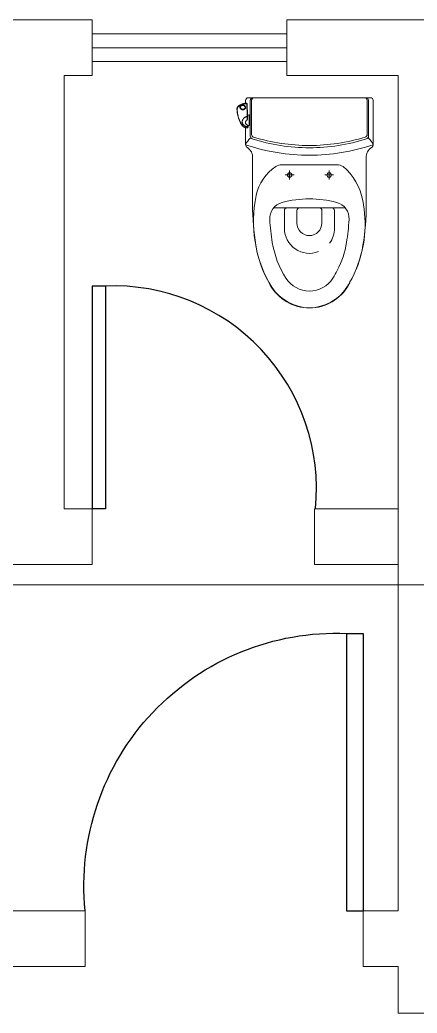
# Model space of a CAD drawing. Header units: inches. Extents: x 4 to 844, y 19 to 530.
# Drawn here: x 480.71 to 485.24, y 105.73 to 117.07 of the extents above; entities that cross this region are included whole.
import ezdxf

# ---------------------------------------------------------------- set-up
doc = ezdxf.new("R2010")
doc.units = ezdxf.units.IN
doc.header["$MEASUREMENT"] = 0
doc.linetypes.add('HIDDEN', pattern=[0.375, 0.25, -0.125])
for name, color, linetype in [('1', 1, 'Continuous'), ('BODY', 7, 'Continuous'), ('COVER', 7, 'Continuous'), ('DIM', 7, 'Continuous'), ('FUR', 6, 'Continuous'), ('HIDDEN', 8, 'HIDDEN')]:
    doc.layers.add(name, color=color, linetype=linetype)
doc.layers.add('EJES', color=2, linetype='Continuous', lineweight=100)

# ---------------------------------------------------------------- blocks, each defined once
blk = doc.blocks.new('DESK4')
at = {"color": 0}
for p, q in [((0, 1), (-0.06, 1)), ((0, 0), (-0.06, 0))]:
    blk.add_line(p, q, dxfattribs=at)
blk.add_lwpolyline([(-0.06, 1), (-0.06, 0)], dxfattribs=at)
blk.add_lwpolyline([(0.944, 0, 0.455404), (0, 1), (0, 0)], format="xyb", dxfattribs=at)

msp = doc.modelspace()

# ---------------------------------------------------------------- linework, layer by layer
at = {"color": 18, "lineweight": 0, "true_color": 0x000000}
for p, q in [((479.3078, 117.06507), (481.53104, 117.06507)), ((481.53104, 116.42986), (481.53104, 117.06507)), ((483.75446, 117.06507), (487.24812, 117.06507)), ((483.75446, 117.06507), (487.24812, 117.06507)), ((483.75446, 116.42986), (483.75446, 117.06507)), ((481.53104, 116.90627), (483.75446, 116.90627)), ((481.53104, 116.74747), (483.75446, 116.74747)), ((481.53104, 116.58866), (483.75446, 116.58866)), ((481.21343, 116.42986), (481.21343, 111.48764)), ((481.21343, 116.42986), (481.53104, 116.42986)), ((483.75446, 116.42986), (485.02488, 116.42986)), ((483.75446, 116.42986), (485.02488, 116.42986)), ((485.02488, 116.42986), (485.02488, 106.90169)), ((481.21343, 111.48764), (481.68349, 111.48764)), ((481.21343, 111.48764), (481.53104, 111.48764)), ((481.53104, 111.48764), (481.53104, 110.85243)), ((484.07188, 111.48764), (485.02488, 111.48764)), ((484.07188, 111.48764), (484.07188, 110.85243)), ((479.62522, 110.85243), (481.53104, 110.85243)), ((484.07188, 110.85243), (485.02488, 110.85243)), ((472.3201, 106.90169), (481.45165, 106.90169)), ((481.45159, 106.90169), (481.45159, 106.26648)), ((484.43785, 106.90169), (485.02488, 106.90169)), ((484.62765, 106.90169), (484.62765, 106.26648)), ((471.05024, 106.26648), (481.45159, 106.26648)), ((484.62765, 106.26648), (485.02488, 106.26648)), ((485.02488, 106.26648), (485.02488, 105.73283)), ((485.6601, 105.73283), (485.02488, 105.73283))]:
    msp.add_line(p, q, dxfattribs=at)
at = {"layer": '1', "color": 18, "linetype": 'ByBlock', "lineweight": 0, "true_color": 0x000000}
for p, q in [((483.18593, 116.04976), (483.18591, 116.049)), ((483.18595, 116.04582), (483.18591, 116.04698)), ((483.18596, 116.05044), (483.18593, 116.04976)), ((483.18593, 116.04698), (483.18595, 116.04835)), ((483.18595, 116.04582), (483.18593, 116.04698)), ((483.18595, 116.04835), (483.1861, 116.05087)), ((483.18622, 116.03868), (483.18595, 116.04582)), ((483.18613, 116.05255), (483.18596, 116.05044)), ((483.1861, 116.05087), (483.18639, 116.05339)), ((483.1865, 116.05531), (483.18613, 116.05255)), ((483.18639, 116.05339), (483.18685, 116.05595)), ((483.18704, 116.05796), (483.1865, 116.05531)), ((483.18685, 116.05595), (483.18746, 116.05849)), ((483.18773, 116.06058), (483.18704, 116.05796)), ((483.18746, 116.05849), (483.18822, 116.06099)), ((483.18859, 116.06315), (483.18773, 116.06058)), ((483.18822, 116.06099), (483.1891, 116.06338)), ((483.18957, 116.06557), (483.18859, 116.06315)), ((483.18892, 116.04754), (483.18891, 116.04489)), ((483.18891, 116.04489), (483.18923, 116.0368)), ((483.1891, 116.05019), (483.18892, 116.04754)), ((483.1891, 116.06338), (483.19012, 116.06572)), ((483.18946, 116.05281), (483.1891, 116.05019)), ((483.18996, 116.05533), (483.18946, 116.05281)), ((483.19069, 116.06794), (483.18957, 116.06557)), ((483.19062, 116.05782), (483.18996, 116.05533)), ((483.19012, 116.06572), (483.19127, 116.068)), ((483.19144, 116.06026), (483.19062, 116.05782)), ((483.19194, 116.07024), (483.19069, 116.06794)), ((483.19127, 116.068), (483.1926, 116.07027)), ((483.19235, 116.06253), (483.19144, 116.06026)), ((483.1933, 116.07241), (483.19194, 116.07024)), ((483.1934, 116.06475), (483.19235, 116.06253)), ((483.1926, 116.07027), (483.19406, 116.07248)), ((483.19478, 116.07451), (483.1933, 116.07241)), ((483.19458, 116.0669), (483.1934, 116.06475)), ((483.19406, 116.07248), (483.19565, 116.07459)), ((483.19584, 116.06893), (483.19458, 116.0669)), ((483.19638, 116.07652), (483.19478, 116.07451)), ((483.19565, 116.07459), (483.19745, 116.07671)), ((483.19723, 116.07089), (483.19584, 116.06893)), ((483.19814, 116.07849), (483.19638, 116.07652)), ((483.19872, 116.07277), (483.19723, 116.07089)), ((483.19745, 116.07671), (483.19938, 116.07873)), ((483.20003, 116.08037), (483.19814, 116.07849)), ((483.20038, 116.07463), (483.19872, 116.07277)), ((483.19938, 116.07873), (483.20143, 116.08062)), ((483.20202, 116.08214), (483.20003, 116.08037)), ((483.20214, 116.07638), (483.20038, 116.07463)), ((483.20143, 116.08062), (483.20368, 116.08245)), ((483.20405, 116.08375), (483.20202, 116.08214)), ((483.204, 116.07804), (483.20214, 116.07638)), ((483.20368, 116.08245), (483.20604, 116.08415)), ((483.2059, 116.07955), (483.204, 116.07804)), ((483.20618, 116.08525), (483.20405, 116.08375)), ((483.2079, 116.08095), (483.2059, 116.07955)), ((483.20604, 116.08415), (483.20851, 116.08569)), ((483.20839, 116.08663), (483.20618, 116.08525)), ((483.20997, 116.08224), (483.2079, 116.08095)), ((483.211, 116.08821), (483.20847, 116.08674)), ((483.21353, 116.08955), (483.2085, 116.08669)), ((483.215, 116.0851), (483.20997, 116.08224)), ((483.21388, 116.08981), (483.211, 116.08821)), ((483.21875, 116.09232), (483.21353, 116.08955)), ((483.21678, 116.09137), (483.21388, 116.08981)), ((483.22012, 116.08783), (483.215, 116.0851)), ((483.21969, 116.09288), (483.21678, 116.09137)), ((483.22405, 116.09496), (483.21875, 116.09232)), ((483.22265, 116.09436), (483.21969, 116.09288)), ((483.22531, 116.09042), (483.22012, 116.08783)), ((483.22033, 116.06678), (483.22036, 116.06877)), ((483.22045, 116.06479), (483.22033, 116.06678)), ((483.22036, 116.06877), (483.22057, 116.07075)), ((483.22074, 116.06281), (483.22045, 116.06479)), ((483.22057, 116.07075), (483.22093, 116.07271)), ((483.22119, 116.06087), (483.22074, 116.06281)), ((483.22093, 116.07271), (483.22145, 116.07462)), ((483.22179, 116.05897), (483.22119, 116.06087)), ((483.22145, 116.07462), (483.22212, 116.07649)), ((483.22254, 116.05713), (483.22179, 116.05897)), ((483.22212, 116.07649), (483.22293, 116.0783)), ((483.22343, 116.05535), (483.22254, 116.05713)), ((483.22563, 116.09579), (483.22265, 116.09436)), ((483.22293, 116.0783), (483.22388, 116.08003)), ((483.22445, 116.05364), (483.22343, 116.05535)), ((483.22388, 116.08003), (483.22495, 116.08169)), ((483.22943, 116.09746), (483.22405, 116.09496)), ((483.22559, 116.05201), (483.22445, 116.05364)), ((483.22495, 116.08169), (483.22613, 116.08326)), ((483.23059, 116.09287), (483.22531, 116.09042)), ((483.2271, 116.05017), (483.22559, 116.05201)), ((483.22864, 116.09718), (483.22563, 116.09579)), ((483.22575, 116.06847), (483.22571, 116.06692)), ((483.22571, 116.06692), (483.22582, 116.06536)), ((483.22591, 116.07002), (483.22575, 116.06847)), ((483.22582, 116.06536), (483.22606, 116.06382)), ((483.22622, 116.07154), (483.22591, 116.07002)), ((483.22606, 116.06382), (483.22642, 116.06231)), ((483.22613, 116.08326), (483.22742, 116.08475)), ((483.22665, 116.07305), (483.22622, 116.07154)), ((483.22642, 116.06231), (483.22692, 116.06083)), ((483.22721, 116.07449), (483.22665, 116.07305)), ((483.22692, 116.06083), (483.22755, 116.05937)), ((483.22875, 116.04846), (483.2271, 116.05017)), ((483.22788, 116.0759), (483.22721, 116.07449)), ((483.22742, 116.08475), (483.2291, 116.0864)), ((483.22755, 116.05937), (483.22829, 116.05799)), ((483.22868, 116.07727), (483.22788, 116.0759)), ((483.22829, 116.05799), (483.22913, 116.05665)), ((483.23166, 116.09852), (483.22864, 116.09718)), ((483.22956, 116.07856), (483.22868, 116.07727)), ((483.23053, 116.04689), (483.22875, 116.04846)), ((483.2291, 116.0864), (483.23089, 116.08791)), ((483.22913, 116.05665), (483.23008, 116.05537)), ((483.23488, 116.0998), (483.22943, 116.09746)), ((483.23055, 116.07978), (483.22956, 116.07856)), ((483.23008, 116.05537), (483.23166, 116.05361)), ((483.23243, 116.04546), (483.23053, 116.04689)), ((483.23164, 116.08095), (483.23055, 116.07978)), ((483.23593, 116.09518), (483.23059, 116.09287)), ((483.23089, 116.08791), (483.2328, 116.08928)), ((483.23302, 116.08223), (483.23164, 116.08095)), ((483.2347, 116.09981), (483.23166, 116.09852)), ((483.23166, 116.05361), (483.23345, 116.05197)), ((483.23441, 116.04417), (483.23243, 116.04546)), ((483.2328, 116.08928), (483.23479, 116.0905)), ((483.23452, 116.08342), (483.23302, 116.08223)), ((483.23345, 116.05197), (483.23536, 116.05053)), ((483.23701, 116.04277), (483.23441, 116.04417)), ((483.23611, 116.08449), (483.23452, 116.08342)), ((483.23777, 116.10106), (483.2347, 116.09981)), ((483.23479, 116.0905), (483.23687, 116.09158)), ((483.24132, 116.10235), (483.23488, 116.0998)), ((483.23536, 116.05053), (483.23743, 116.04925)), ((483.24224, 116.09768), (483.23593, 116.09518)), ((483.23777, 116.08544), (483.23611, 116.08449)), ((483.23687, 116.09158), (483.23956, 116.0927)), ((483.23971, 116.04159), (483.23701, 116.04277)), ((483.23743, 116.04925), (483.23958, 116.04816)), ((483.24086, 116.10226), (483.23777, 116.10106)), ((483.23951, 116.08629), (483.23777, 116.08544)), ((483.24174, 116.08716), (483.23951, 116.08629)), ((483.23956, 116.0927), (483.24233, 116.0936)), ((483.23958, 116.04816), (483.24185, 116.04723)), ((483.24397, 116.10342), (483.24086, 116.10226)), ((483.24785, 116.1047), (483.24132, 116.10235)), ((483.24407, 116.08787), (483.24174, 116.08716)), ((483.24185, 116.04723), (483.24416, 116.04649)), ((483.24864, 116.09999), (483.24224, 116.09768)), ((483.24233, 116.0936), (483.24517, 116.09426)), ((483.2471, 116.10453), (483.24397, 116.10342)), ((483.24643, 116.08838), (483.24407, 116.08787)), ((483.24416, 116.04649), (483.24654, 116.04592)), ((483.24517, 116.09426), (483.24805, 116.09468)), ((483.24884, 116.08871), (483.24643, 116.08838)), ((483.24654, 116.04592), (483.24894, 116.04554)), ((483.25025, 116.10559), (483.2471, 116.10453)), ((483.25445, 116.10684), (483.24785, 116.1047)), ((483.24805, 116.09468), (483.25096, 116.09488)), ((483.25511, 116.1021), (483.24864, 116.09999)), ((483.25126, 116.08886), (483.24884, 116.08871)), ((483.24894, 116.04554), (483.25137, 116.04533)), ((483.25341, 116.10661), (483.25025, 116.10559)), ((483.25096, 116.09488), (483.25388, 116.09483)), ((483.25369, 116.08882), (483.25126, 116.08886)), ((483.25137, 116.04533), (483.25381, 116.04529)), ((483.25658, 116.10757), (483.25341, 116.10661)), ((483.25613, 116.08861), (483.25369, 116.08882)), ((483.25381, 116.04529), (483.25623, 116.04544)), ((483.25388, 116.09483), (483.25679, 116.09456)), ((483.26112, 116.10877), (483.25445, 116.10684)), ((483.26165, 116.10399), (483.25511, 116.1021)), ((483.25852, 116.08821), (483.25613, 116.08861)), ((483.25623, 116.04544), (483.25864, 116.04576)), ((483.25977, 116.10849), (483.25658, 116.10757)), ((483.25679, 116.09456), (483.25968, 116.09405)), ((483.2609, 116.08762), (483.25852, 116.08821)), ((483.25864, 116.04576), (483.26099, 116.04625)), ((483.25968, 116.09405), (483.26252, 116.0933)), ((483.26297, 116.10935), (483.25977, 116.10849)), ((483.26321, 116.08686), (483.2609, 116.08762)), ((483.26099, 116.04625), (483.26331, 116.04693)), ((483.26786, 116.11048), (483.26112, 116.10877)), ((483.26826, 116.10568), (483.26165, 116.10399)), ((483.26252, 116.0933), (483.2653, 116.09232)), ((483.26619, 116.11017), (483.26297, 116.10935)), ((483.26547, 116.0859), (483.26321, 116.08686)), ((483.26331, 116.04693), (483.26553, 116.04778)), ((483.2653, 116.09232), (483.26799, 116.09111)), ((483.26814, 116.04231), (483.26546, 116.04122)), ((483.26761, 116.08478), (483.26547, 116.0859)), ((483.26553, 116.04778), (483.26728, 116.0486)), ((483.26942, 116.11094), (483.26619, 116.11017)), ((483.26728, 116.0486), (483.26893, 116.04953)), ((483.26967, 116.08346), (483.26761, 116.08478)), ((483.27466, 116.11198), (483.26786, 116.11048)), ((483.26799, 116.09111), (483.27058, 116.08967)), ((483.27021, 116.04335), (483.26814, 116.04231)), ((483.27492, 116.10716), (483.26826, 116.10568)), ((483.26893, 116.04953), (483.27051, 116.05057)), ((483.27265, 116.11166), (483.26942, 116.11094)), ((483.27158, 116.08199), (483.26967, 116.08346)), ((483.2722, 116.04454), (483.27021, 116.04335)), ((483.27051, 116.05057), (483.27201, 116.05173)), ((483.27058, 116.08967), (483.27256, 116.08834)), ((483.27336, 116.08032), (483.27158, 116.08199)), ((483.27201, 116.05173), (483.27338, 116.05298)), ((483.27409, 116.04587), (483.2722, 116.04454)), ((483.27256, 116.08834), (483.27445, 116.08688)), ((483.27589, 116.11233), (483.27265, 116.11166)), ((483.27492, 116.07852), (483.27336, 116.08032)), ((483.27338, 116.05298), (483.27446, 116.05413)), ((483.27588, 116.04735), (483.27409, 116.04587)), ((483.27445, 116.08688), (483.27622, 116.08527)), ((483.27446, 116.05413), (483.27544, 116.05533)), ((483.28151, 116.11327), (483.27466, 116.11198)), ((483.28164, 116.10843), (483.27492, 116.10716)), ((483.27588, 116.07721), (483.27492, 116.07852)), ((483.27544, 116.05533), (483.27632, 116.05659)), ((483.27672, 116.07585), (483.27588, 116.07721)), ((483.27754, 116.04896), (483.27588, 116.04735)), ((483.27915, 116.11295), (483.27589, 116.11233)), ((483.27622, 116.08527), (483.27786, 116.08353)), ((483.27632, 116.05659), (483.27712, 116.05794)), ((483.27745, 116.07446), (483.27672, 116.07585)), ((483.27712, 116.05794), (483.27779, 116.05933)), ((483.27807, 116.07298), (483.27745, 116.07446)), ((483.27883, 116.05042), (483.27754, 116.04896)), ((483.27779, 116.05933), (483.27834, 116.06076)), ((483.27786, 116.08353), (483.27937, 116.08165)), ((483.27857, 116.07149), (483.27807, 116.07298)), ((483.27834, 116.06076), (483.27877, 116.06226)), ((483.27893, 116.06997), (483.27857, 116.07149)), ((483.27877, 116.06226), (483.27907, 116.06377)), ((483.28001, 116.05196), (483.27883, 116.05042)), ((483.27917, 116.06842), (483.27893, 116.06997)), ((483.27907, 116.06377), (483.27924, 116.06531)), ((483.28243, 116.11352), (483.27915, 116.11295)), ((483.27928, 116.06687), (483.27917, 116.06842)), ((483.27924, 116.06531), (483.27928, 116.06687)), ((483.27937, 116.08165), (483.2805, 116.08)), ((483.28107, 116.05359), (483.28001, 116.05196)), ((483.2805, 116.08), (483.28151, 116.07826)), ((483.28201, 116.0553), (483.28107, 116.05359)), ((483.2884, 116.11434), (483.28151, 116.11327)), ((483.28151, 116.07826), (483.2824, 116.07646)), ((483.28839, 116.10948), (483.28164, 116.10843)), ((483.28282, 116.05708), (483.28201, 116.0553)), ((483.2824, 116.07646), (483.28314, 116.07459)), ((483.28574, 116.11405), (483.28243, 116.11352)), ((483.28348, 116.05893), (483.28282, 116.05708)), ((483.28314, 116.07459), (483.28374, 116.07267)), ((483.284, 116.06083), (483.28348, 116.05893)), ((483.28374, 116.07267), (483.28419, 116.07072)), ((483.28436, 116.06278), (483.284, 116.06083)), ((483.28419, 116.07072), (483.28447, 116.06874)), ((483.28456, 116.06475), (483.28436, 116.06278)), ((483.28447, 116.06874), (483.2846, 116.06674)), ((483.2846, 116.06674), (483.28456, 116.06475)), ((483.28847, 116.11445), (483.28574, 116.11405)), ((483.28951, 116.10957), (483.28839, 116.10948)), ((483.28992, 116.11445), (483.2884, 116.11434)), ((483.28873, 116.11448), (483.28847, 116.11445)), ((483.28954, 116.11455), (483.28873, 116.11448)), ((483.29064, 116.10953), (483.28951, 116.10957)), ((483.29036, 116.11457), (483.28954, 116.11455)), ((483.29145, 116.11439), (483.28992, 116.11445)), ((483.29117, 116.11453), (483.29036, 116.11457)), ((483.29176, 116.10936), (483.29064, 116.10953)), ((483.29197, 116.11445), (483.29117, 116.11453)), ((483.29295, 116.11416), (483.29145, 116.11439)), ((483.29279, 116.10908), (483.29176, 116.10936)), ((483.29277, 116.11432), (483.29197, 116.11445)), ((483.29357, 116.11413), (483.29277, 116.11432)), ((483.29379, 116.10868), (483.29279, 116.10908)), ((483.29433, 116.11378), (483.29295, 116.11416)), ((483.29435, 116.11389), (483.29357, 116.11413)), ((483.29474, 116.10818), (483.29379, 116.10868)), ((483.29566, 116.11325), (483.29433, 116.11378)), ((483.29512, 116.11361), (483.29435, 116.11389)), ((483.29562, 116.10757), (483.29474, 116.10818)), ((483.29587, 116.11327), (483.29512, 116.11361)), ((483.29644, 116.10687), (483.29562, 116.10757)), ((483.29692, 116.11258), (483.29566, 116.11325)), ((483.29659, 116.11289), (483.29587, 116.11327)), ((483.29717, 116.10609), (483.29644, 116.10687)), ((483.29729, 116.11247), (483.29659, 116.11289)), ((483.29809, 116.11178), (483.29692, 116.11258)), ((483.29781, 116.10523), (483.29717, 116.10609)), ((483.29795, 116.11201), (483.29729, 116.11247)), ((483.29835, 116.10431), (483.29781, 116.10523)), ((483.29858, 116.11151), (483.29795, 116.11201)), ((483.29917, 116.11085), (483.29809, 116.11178)), ((483.29878, 116.10333), (483.29835, 116.10431)), ((483.29918, 116.11097), (483.29858, 116.11151)), ((483.2991, 116.10232), (483.29878, 116.10333)), ((483.29929, 116.10128), (483.2991, 116.10232)), ((483.30014, 116.10982), (483.29917, 116.11085)), ((483.29974, 116.11039), (483.29918, 116.11097)), ((483.29937, 116.10023), (483.29929, 116.10128)), ((483.29948, 116.09408), (483.29937, 116.10023)), ((483.29958, 116.08794), (483.29948, 116.09408)), ((483.29977, 116.07803), (483.29958, 116.08794)), ((483.30027, 116.10977), (483.29974, 116.11039)), ((483.29996, 116.06816), (483.29977, 116.07803)), ((483.30017, 116.05835), (483.29996, 116.06816)), ((483.30099, 116.10869), (483.30014, 116.10982)), ((483.30039, 116.04858), (483.30017, 116.05835)), ((483.30076, 116.10912), (483.30027, 116.10977)), ((483.30062, 116.03888), (483.30039, 116.04858)), ((483.30101, 116.10877), (483.30076, 116.10912)), ((483.3017, 116.10747), (483.30099, 116.10869)), ((483.30227, 116.10619), (483.3017, 116.10747)), ((483.30268, 116.10486), (483.30227, 116.10619)), ((483.30295, 116.10349), (483.30268, 116.10486)), ((483.30305, 116.10216), (483.30295, 116.10349)), ((483.30321, 116.09268), (483.30305, 116.10211)), ((483.30339, 116.0833), (483.30321, 116.09268)), ((483.30357, 116.07396), (483.30339, 116.0833)), ((483.30377, 116.06466), (483.30357, 116.07396)), ((483.30397, 116.05557), (483.30377, 116.06466)), ((483.30418, 116.04652), (483.30397, 116.05557)), ((483.3044, 116.03753), (483.30418, 116.04652)), ((483.18662, 116.03158), (483.18622, 116.03868)), ((483.18715, 116.02451), (483.18662, 116.03158)), ((483.18781, 116.01749), (483.18715, 116.02451)), ((483.1886, 116.01051), (483.18781, 116.01749)), ((483.18971, 116.0022), (483.1886, 116.01051)), ((483.18923, 116.0368), (483.18971, 116.02875)), ((483.18971, 116.02875), (483.19036, 116.02075)), ((483.19101, 115.99396), (483.18971, 116.0022)), ((483.19036, 116.02075), (483.19118, 116.0128)), ((483.19249, 115.98579), (483.19101, 115.99396)), ((483.19118, 116.0128), (483.19216, 116.00492)), ((483.19216, 116.00492), (483.19332, 115.99699)), ((483.19416, 115.97771), (483.19249, 115.98579)), ((483.19332, 115.99699), (483.19465, 115.98913)), ((483.196, 115.96972), (483.19416, 115.97771)), ((483.19465, 115.98913), (483.19615, 115.98135)), ((483.19803, 115.96182), (483.196, 115.96972)), ((483.19615, 115.98135), (483.19781, 115.97364)), ((483.19781, 115.97364), (483.19963, 115.96602)), ((483.20023, 115.95402), (483.19803, 115.96182)), ((483.19963, 115.96602), (483.20152, 115.95886)), ((483.2026, 115.94632), (483.20023, 115.95402)), ((483.20152, 115.95886), (483.20356, 115.95177)), ((483.20493, 115.93935), (483.2026, 115.94632)), ((483.20356, 115.95177), (483.20574, 115.94477)), ((483.20741, 115.93248), (483.20493, 115.93935)), ((483.20574, 115.94477), (483.20806, 115.93786)), ((483.21004, 115.92569), (483.20741, 115.93248)), ((483.20806, 115.93786), (483.21053, 115.93104)), ((483.21053, 115.93104), (483.21314, 115.92431)), ((483.2425, 116.04064), (483.23971, 116.04159)), ((483.24535, 116.03992), (483.2425, 116.04064)), ((483.24824, 116.03943), (483.24535, 116.03992)), ((483.25115, 116.03916), (483.24824, 116.03943)), ((483.25407, 116.03912), (483.25115, 116.03916)), ((483.25273, 115.92849), (483.25408, 115.93083)), ((483.25698, 116.0393), (483.25407, 116.03912)), ((483.25408, 115.93083), (483.25556, 115.93313)), ((483.25556, 115.93313), (483.25715, 115.93538)), ((483.25986, 116.03971), (483.25698, 116.0393)), ((483.25715, 115.93538), (483.25885, 115.93757)), ((483.25885, 115.93757), (483.26125, 115.94036)), ((483.26269, 116.04035), (483.25986, 116.03971)), ((483.26125, 115.94036), (483.26383, 115.94303)), ((483.26546, 116.04122), (483.26269, 116.04035)), ((483.26383, 115.94303), (483.26658, 115.94559)), ((483.26658, 115.94559), (483.26881, 115.94747)), ((483.26881, 115.94747), (483.27113, 115.94927)), ((483.27113, 115.94927), (483.27354, 115.95098)), ((483.27354, 115.95098), (483.27603, 115.95261)), ((483.27603, 115.95261), (483.27859, 115.95414)), ((483.27859, 115.95414), (483.28122, 115.95558)), ((483.28122, 115.95558), (483.28392, 115.95692)), ((483.28392, 115.95692), (483.28668, 115.95816)), ((483.28668, 115.95816), (483.28958, 115.95934)), ((483.28958, 115.95934), (483.29255, 115.9604)), ((483.29255, 115.9604), (483.29556, 115.96136)), ((483.29556, 115.96136), (483.29862, 115.9622)), ((483.29862, 115.9622), (483.30076, 115.96272)), ((483.30086, 116.02931), (483.30062, 116.03888)), ((483.30076, 115.96272), (483.30292, 115.96318)), ((483.30112, 116.0198), (483.30086, 116.02931)), ((483.30138, 116.01036), (483.30112, 116.0198)), ((483.30166, 116.00099), (483.30138, 116.01036)), ((483.30195, 115.99169), (483.30166, 116.00099)), ((483.3022, 115.98401), (483.30195, 115.99169)), ((483.30245, 115.97638), (483.3022, 115.98401)), ((483.30272, 115.96882), (483.30245, 115.97638)), ((483.30264, 115.92721), (483.30276, 115.93038)), ((483.30292, 115.96318), (483.30272, 115.96882)), ((483.30276, 115.93038), (483.30285, 115.93357)), ((483.30285, 115.93357), (483.30293, 115.93675)), ((483.30296, 115.96136), (483.30292, 115.96318)), ((483.30293, 115.93675), (483.30299, 115.93992)), ((483.303, 115.95951), (483.30296, 115.96136)), ((483.30299, 115.93992), (483.30303, 115.94308)), ((483.30302, 115.95765), (483.303, 115.95951)), ((483.30304, 115.95576), (483.30302, 115.95765)), ((483.30303, 115.94308), (483.30306, 115.9463)), ((483.30307, 115.95265), (483.30304, 115.95576)), ((483.30306, 115.9463), (483.30307, 115.9495)), ((483.30307, 115.9495), (483.30307, 115.95265)), ((483.30425, 115.92977), (483.30337, 115.92692)), ((483.30484, 115.93164), (483.30425, 115.92977)), ((483.30464, 116.02859), (483.3044, 116.03753)), ((483.30488, 116.01971), (483.30464, 116.02859)), ((483.30539, 115.93352), (483.30484, 115.93164)), ((483.30513, 116.01088), (483.30488, 116.01971)), ((483.30539, 116.00212), (483.30513, 116.01088)), ((483.30566, 115.99353), (483.30539, 116.00212)), ((483.3059, 115.93539), (483.30539, 115.93352)), ((483.30567, 115.99342), (483.30566, 115.99353)), ((483.30568, 115.99348), (483.30567, 115.99353)), ((483.30575, 115.99095), (483.30567, 115.99342)), ((483.30585, 115.98856), (483.30575, 115.99095)), ((483.30596, 115.98618), (483.30585, 115.98856)), ((483.30624, 115.93677), (483.3059, 115.93539)), ((483.30609, 115.9839), (483.30596, 115.98618)), ((483.30622, 115.98174), (483.30609, 115.9839)), ((483.30637, 115.97972), (483.30622, 115.98174)), ((483.30651, 115.93815), (483.30624, 115.93677)), ((483.30629, 115.96466), (483.30638, 115.9619)), ((483.30652, 115.97784), (483.30637, 115.97972)), ((483.30638, 115.9619), (483.30647, 115.95907)), ((483.30647, 115.95907), (483.30655, 115.9562)), ((483.30671, 115.9395), (483.30651, 115.93815)), ((483.30668, 115.97616), (483.30652, 115.97784)), ((483.30655, 115.9562), (483.30662, 115.95328)), ((483.30662, 115.95328), (483.30668, 115.95022)), ((483.30685, 115.97462), (483.30668, 115.97616)), ((483.30668, 115.95022), (483.30673, 115.94712)), ((483.30681, 115.94084), (483.30671, 115.9395)), ((483.30673, 115.94712), (483.30678, 115.94399)), ((483.30678, 115.94399), (483.30681, 115.94084)), ((483.30702, 115.97324), (483.30685, 115.97462)), ((483.3072, 115.97203), (483.30702, 115.97324)), ((483.30738, 115.97099), (483.3072, 115.97203)), ((483.30732, 115.97171), (483.30754, 115.9714)), ((483.30738, 115.97138), (483.30734, 115.97156)), ((483.30744, 115.97107), (483.30738, 115.97138)), ((483.30757, 115.97013), (483.30738, 115.97099)), ((483.3075, 115.97082), (483.30744, 115.97107)), ((483.30756, 115.97063), (483.3075, 115.97082)), ((483.30754, 115.9714), (483.30793, 115.97072)), ((483.3076, 115.9705), (483.30756, 115.97063)), ((483.30776, 115.96946), (483.30757, 115.97013)), ((483.30763, 115.97041), (483.3076, 115.9705)), ((483.30764, 115.97037), (483.30763, 115.97041)), ((483.30764, 115.97037), (483.30764, 115.97037)), ((483.30796, 115.96897), (483.30776, 115.96946)), ((483.30793, 115.97072), (483.30813, 115.97024)), ((483.30815, 115.96867), (483.30796, 115.96897)), ((483.30813, 115.97024), (483.30828, 115.96973)), ((483.30835, 115.96856), (483.30815, 115.96867)), ((483.30828, 115.96973), (483.30836, 115.96917)), ((483.30836, 115.96917), (483.30835, 115.96856)), ((483.32449, 115.86106), (483.32449, 115.97853)), ((483.2128, 115.919), (483.21004, 115.92569)), ((483.21571, 115.91241), (483.2128, 115.919)), ((483.21314, 115.92431), (483.21589, 115.91768)), ((483.21863, 115.9062), (483.21571, 115.91241)), ((483.21589, 115.91768), (483.21879, 115.91114)), ((483.22168, 115.90008), (483.21863, 115.9062)), ((483.21879, 115.91114), (483.22182, 115.9047)), ((483.22485, 115.89406), (483.22168, 115.90008)), ((483.22182, 115.9047), (483.225, 115.89837)), ((483.22816, 115.88813), (483.22485, 115.89406)), ((483.225, 115.89837), (483.22848, 115.89183)), ((483.23159, 115.88231), (483.22816, 115.88813)), ((483.22848, 115.89183), (483.23212, 115.8854)), ((483.23515, 115.87658), (483.23159, 115.88231)), ((483.23212, 115.8854), (483.23592, 115.87908)), ((483.23884, 115.87096), (483.23515, 115.87658)), ((483.23592, 115.87908), (483.23987, 115.87289)), ((483.24266, 115.86543), (483.23884, 115.87096)), ((483.23987, 115.87289), (483.24397, 115.86682)), ((483.24661, 115.86001), (483.24266, 115.86543)), ((483.24397, 115.86682), (483.24841, 115.86063)), ((483.24606, 115.90216), (483.2461, 115.90549)), ((483.24624, 115.89885), (483.24606, 115.90216)), ((483.2461, 115.90549), (483.24636, 115.90882)), ((483.24654, 115.89625), (483.24624, 115.89885)), ((483.24636, 115.90882), (483.24672, 115.91139)), ((483.24699, 115.89367), (483.24654, 115.89625)), ((483.25069, 115.8547), (483.24661, 115.86001)), ((483.24672, 115.91139), (483.24722, 115.91394)), ((483.24757, 115.89112), (483.24699, 115.89367)), ((483.24722, 115.91394), (483.24784, 115.91649)), ((483.24829, 115.88859), (483.24757, 115.89112)), ((483.24784, 115.91649), (483.2486, 115.91901)), ((483.24912, 115.88618), (483.24829, 115.88859)), ((483.24841, 115.86063), (483.25301, 115.85457)), ((483.2486, 115.91901), (483.24976, 115.92222)), ((483.25007, 115.88379), (483.24912, 115.88618)), ((483.24976, 115.92222), (483.25114, 115.92539)), ((483.25115, 115.88144), (483.25007, 115.88379)), ((483.25125, 115.854), (483.25069, 115.8547)), ((483.25114, 115.92539), (483.25273, 115.92849)), ((483.25235, 115.87914), (483.25115, 115.88144)), ((483.25127, 115.85398), (483.25199, 115.85313)), ((483.25199, 115.85313), (483.25293, 115.8521)), ((483.25374, 115.87677), (483.25235, 115.87914)), ((483.25293, 115.8521), (483.25391, 115.85108)), ((483.25301, 115.85457), (483.25453, 115.85277)), ((483.25526, 115.87445), (483.25374, 115.87677)), ((483.25391, 115.85108), (483.25494, 115.8501)), ((483.25453, 115.85277), (483.25617, 115.85104)), ((483.25494, 115.8501), (483.256, 115.84913)), ((483.25691, 115.87219), (483.25526, 115.87445)), ((483.256, 115.84913), (483.25712, 115.84818)), ((483.25617, 115.85104), (483.25795, 115.84938)), ((483.25868, 115.86999), (483.25691, 115.87219)), ((483.25712, 115.84818), (483.25829, 115.84725)), ((483.25795, 115.84938), (483.2599, 115.84776)), ((483.25829, 115.84725), (483.2595, 115.84634)), ((483.26051, 115.86793), (483.25868, 115.86999)), ((483.2595, 115.84634), (483.26075, 115.84546)), ((483.2599, 115.84776), (483.26198, 115.84622)), ((483.26245, 115.86592), (483.26051, 115.86793)), ((483.26075, 115.84546), (483.26204, 115.8446)), ((483.26198, 115.84622), (483.26416, 115.84477)), ((483.26204, 115.8446), (483.26337, 115.84377)), ((483.2645, 115.86399), (483.26245, 115.86592)), ((483.26337, 115.84377), (483.26475, 115.84296)), ((483.26416, 115.84477), (483.26636, 115.84345)), ((483.26664, 115.86212), (483.2645, 115.86399)), ((483.26475, 115.84296), (483.26616, 115.84218)), ((483.26616, 115.84218), (483.26762, 115.84142)), ((483.26636, 115.84345), (483.26865, 115.84222)), ((483.26896, 115.86027), (483.26664, 115.86212)), ((483.26762, 115.84142), (483.26911, 115.8407)), ((483.26865, 115.84222), (483.27101, 115.84108)), ((483.27139, 115.8585), (483.26896, 115.86027)), ((483.26911, 115.8407), (483.27064, 115.84)), ((483.27064, 115.84), (483.27221, 115.83933)), ((483.27101, 115.84108), (483.2735, 115.83999)), ((483.2739, 115.85681), (483.27139, 115.8585)), ((483.27221, 115.83933), (483.27382, 115.83868)), ((483.2735, 115.83999), (483.27606, 115.839)), ((483.27382, 115.83868), (483.27545, 115.83807)), ((483.27651, 115.85521), (483.2739, 115.85681)), ((483.27545, 115.83807), (483.27712, 115.83749)), ((483.27606, 115.839), (483.27867, 115.8381)), ((483.27912, 115.85374), (483.27651, 115.85521)), ((483.27712, 115.83749), (483.27881, 115.83695)), ((483.27867, 115.8381), (483.28121, 115.83732)), ((483.27881, 115.83695), (483.28053, 115.83643)), ((483.2818, 115.85235), (483.27912, 115.85374)), ((483.28053, 115.83643), (483.28228, 115.83595)), ((483.28121, 115.83732), (483.28378, 115.83662)), ((483.28456, 115.85104), (483.2818, 115.85235)), ((483.28228, 115.83595), (483.28406, 115.8355)), ((483.28365, 115.89685), (483.28354, 115.89444)), ((483.28354, 115.89444), (483.28363, 115.89204)), ((483.28363, 115.89204), (483.28391, 115.88966)), ((483.28394, 115.89925), (483.28365, 115.89685)), ((483.28378, 115.83662), (483.28641, 115.83599)), ((483.28391, 115.88966), (483.28438, 115.88732)), ((483.2844, 115.90149), (483.28394, 115.89925)), ((483.28406, 115.8355), (483.28586, 115.83509)), ((483.28438, 115.88732), (483.28506, 115.88496)), ((483.28502, 115.90373), (483.2844, 115.90149)), ((483.28738, 115.84983), (483.28456, 115.85104)), ((483.28582, 115.90593), (483.28502, 115.90373)), ((483.28506, 115.88496), (483.28594, 115.88264)), ((483.28677, 115.90809), (483.28582, 115.90593)), ((483.28586, 115.83509), (483.2877, 115.8347)), ((483.28594, 115.88264), (483.28701, 115.88039)), ((483.28641, 115.83599), (483.28907, 115.83545)), ((483.28789, 115.91019), (483.28677, 115.90809)), ((483.28701, 115.88039), (483.28828, 115.87821)), ((483.29078, 115.84851), (483.28738, 115.84983)), ((483.2877, 115.8347), (483.28865, 115.83452)), ((483.28914, 115.91219), (483.28789, 115.91019)), ((483.28828, 115.87821), (483.28972, 115.87612)), ((483.28865, 115.83452), (483.29435, 115.83347)), ((483.28907, 115.83545), (483.29768, 115.83387)), ((483.29054, 115.91412), (483.28914, 115.91219)), ((483.28972, 115.87612), (483.29132, 115.87416)), ((483.29209, 115.91597), (483.29054, 115.91412)), ((483.29428, 115.84731), (483.29078, 115.84851)), ((483.29132, 115.87416), (483.29309, 115.8723)), ((483.29378, 115.91773), (483.29209, 115.91597)), ((483.29309, 115.8723), (483.29502, 115.87054)), ((483.2956, 115.91939), (483.29378, 115.91773)), ((483.29784, 115.84624), (483.29428, 115.84731)), ((483.29435, 115.83347), (483.29728, 115.83294)), ((483.29502, 115.87054), (483.29711, 115.8689)), ((483.2972, 115.92068), (483.2956, 115.91939)), ((483.29711, 115.8689), (483.29934, 115.86739)), ((483.2989, 115.92189), (483.2972, 115.92068)), ((483.29728, 115.83294), (483.29782, 115.83286)), ((483.29768, 115.83387), (483.29872, 115.83372)), ((483.29782, 115.83286), (483.29864, 115.83276)), ((483.30146, 115.8453), (483.29784, 115.84624)), ((483.29864, 115.83276), (483.29946, 115.8327)), ((483.29872, 115.83372), (483.29978, 115.83367)), ((483.30067, 115.92301), (483.2989, 115.92189)), ((483.29934, 115.86739), (483.30129, 115.86624)), ((483.29946, 115.8327), (483.30028, 115.83269)), ((483.29978, 115.83367), (483.30084, 115.83369)), ((483.30028, 115.83269), (483.30109, 115.83272)), ((483.30251, 115.92404), (483.30067, 115.92301)), ((483.30084, 115.83369), (483.30187, 115.83381)), ((483.30109, 115.83272), (483.30189, 115.83279)), ((483.30129, 115.86624), (483.30334, 115.86518)), ((483.30512, 115.84449), (483.30146, 115.8453)), ((483.30187, 115.83381), (483.30288, 115.834)), ((483.30189, 115.83279), (483.30269, 115.8329)), ((483.30251, 115.92404), (483.30264, 115.92721)), ((483.30252, 115.92405), (483.30251, 115.92404)), ((483.30337, 115.92692), (483.30252, 115.92405)), ((483.30269, 115.8329), (483.30347, 115.83305)), ((483.30288, 115.834), (483.30385, 115.83428)), ((483.30334, 115.86518), (483.30547, 115.86422)), ((483.30347, 115.83305), (483.30426, 115.83324)), ((483.30385, 115.83428), (483.30476, 115.83464)), ((483.30426, 115.83324), (483.30502, 115.83347)), ((483.30476, 115.83464), (483.30561, 115.83507)), ((483.30502, 115.83347), (483.30577, 115.83375)), ((483.30882, 115.84381), (483.30512, 115.84449)), ((483.30576, 115.86341), (483.30547, 115.86422)), ((483.30547, 115.86422), (483.30547, 115.86422)), ((483.30547, 115.86422), (483.3065, 115.86329)), ((483.30561, 115.83507), (483.30638, 115.83557)), ((483.30605, 115.86251), (483.30576, 115.86341)), ((483.30577, 115.83375), (483.3065, 115.83406)), ((483.30632, 115.86154), (483.30605, 115.86251)), ((483.30659, 115.86047), (483.30632, 115.86154)), ((483.30638, 115.83557), (483.30707, 115.83613)), ((483.3065, 115.86329), (483.30755, 115.86251)), ((483.3065, 115.83406), (483.30719, 115.83442)), ((483.30694, 115.85885), (483.30659, 115.86047)), ((483.30727, 115.85706), (483.30694, 115.85885)), ((483.30707, 115.83613), (483.30767, 115.83675)), ((483.30719, 115.83442), (483.30785, 115.83481)), ((483.30759, 115.85508), (483.30727, 115.85706)), ((483.30755, 115.86251), (483.30825, 115.86207)), ((483.30788, 115.85298), (483.30759, 115.85508)), ((483.30767, 115.83675), (483.30816, 115.83742)), ((483.30785, 115.83481), (483.30846, 115.83523)), ((483.30816, 115.85071), (483.30788, 115.85298)), ((483.30842, 115.84828), (483.30816, 115.85071)), ((483.30816, 115.83742), (483.30855, 115.83814)), ((483.30825, 115.86207), (483.30893, 115.8617)), ((483.30862, 115.8461), (483.30842, 115.84828)), ((483.30846, 115.83523), (483.30904, 115.83568)), ((483.30855, 115.83814), (483.30883, 115.83889)), ((483.30882, 115.84381), (483.30862, 115.8461)), ((483.30902, 115.84066), (483.30882, 115.84381)), ((483.30883, 115.83889), (483.30899, 115.83967)), ((483.30893, 115.8617), (483.30956, 115.86141)), ((483.30899, 115.83967), (483.30902, 115.84066)), ((483.30904, 115.83568), (483.30958, 115.83617)), ((483.30956, 115.86141), (483.30996, 115.86125)), ((483.30958, 115.83617), (483.31008, 115.83669)), ((483.30996, 115.86125), (483.3103, 115.86114)), ((483.31008, 115.83669), (483.31054, 115.83725)), ((483.3103, 115.86114), (483.31037, 115.86113)), ((483.31054, 115.83725), (483.31095, 115.83782)), ((483.31075, 115.86109), (483.31094, 115.85963)), ((483.31094, 115.85963), (483.31112, 115.85805)), ((483.31095, 115.83782), (483.31131, 115.83842)), ((483.31112, 115.85805), (483.31131, 115.85636)), ((483.31131, 115.85636), (483.31148, 115.85455)), ((483.31131, 115.83842), (483.31162, 115.83903)), ((483.31148, 115.85455), (483.31166, 115.85257)), ((483.31162, 115.83903), (483.31187, 115.83966)), ((483.31166, 115.85257), (483.31183, 115.85048)), ((483.31183, 115.85048), (483.31199, 115.84827)), ((483.31187, 115.83966), (483.31207, 115.84029)), ((483.31199, 115.84827), (483.31215, 115.84596)), ((483.31207, 115.84029), (483.31222, 115.84093)), ((483.31215, 115.84596), (483.31235, 115.84282)), ((483.31222, 115.84093), (483.31232, 115.84158)), ((483.31232, 115.84158), (483.31233, 115.84173)), ((483.31234, 115.84175), (483.31233, 115.84173)), ((483.31235, 115.84282), (483.31234, 115.84175)), ((483.31235, 115.84282), (483.31262, 115.84577)), ((483.3124, 115.84249), (483.31291, 115.848)), ((483.31262, 115.84577), (483.31289, 115.84872)), ((483.31289, 115.85881), (483.3129, 115.8606)), ((483.31289, 115.85641), (483.31289, 115.85881)), ((483.31291, 115.85408), (483.31289, 115.85641)), ((483.31289, 115.84872), (483.31292, 115.84909)), ((483.31293, 115.85176), (483.31291, 115.85408)), ((483.31291, 115.848), (483.31293, 115.84836)), ((483.31292, 115.84909), (483.31296, 115.84946)), ((483.31296, 115.84951), (483.31293, 115.85176)), ((483.31293, 115.84836), (483.31294, 115.84853)), ((483.31294, 115.84853), (483.31295, 115.84871)), ((483.31295, 115.84871), (483.31296, 115.84946)), ((483.31296, 115.84946), (483.31296, 115.84951))]:
    msp.add_line(p, q, dxfattribs=at)
for centre, major_axis, start_param, end_param in [((483.32449, 115.9198), (-0.04267, 0.04267), 5.52481745, 5.79910505), ((483.90091, 115.92521), (-0.42024, -0.42024), -0.82969912, -0.8116945), ((483.70639, 115.93403), (-0.28255, 0.28255), 0.7180951, 0.74158549), ((483.52486, 115.94653), (-0.15389, -0.15389), -0.886821, -0.85149982), ((483.3229, 115.97853), (-0.00112, 0.00112), 3.92699082, 5.52481744), ((483.32449, 115.9198), (-0.04267, -0.04267), 0.54912073, 0.75836781), ((483.3229, 115.86106), (-0.00112, -0.00112), 0.75836786, 2.35619449)]:
    msp.add_ellipse(centre, major_axis=major_axis, ratio=1, start_param=start_param, end_param=end_param, dxfattribs=at)
at = {"layer": 'BODY', "color": 18, "linetype": 'ByBlock', "lineweight": 0, "true_color": 0x000000}
for p, q in [((483.31638, 116.17733), (484.70974, 116.17733)), ((483.28462, 116.1089), (483.28462, 116.14557)), ((483.33781, 115.73873), (483.33781, 116.14557)), ((483.35307, 116.14557), (483.35307, 115.75678)), ((484.67305, 116.14557), (484.67305, 115.75678)), ((484.68831, 115.73873), (484.68831, 116.14557)), ((484.7415, 115.6436), (484.7415, 116.14557)), ((483.28462, 115.6436), (483.28462, 115.83642)), ((483.36429, 115.49281), (483.36429, 114.95466)), ((484.66184, 115.49281), (484.66184, 114.95466))]:
    msp.add_line(p, q, dxfattribs=at)
for centre, major_axis, start_param, end_param in [((483.31638, 116.14557), (-0.02246, 0.02246), 5.49778714, 7.06858347), ((483.36957, 116.14557), (-0.02246, -0.02246), 3.92699082, 5.49778714), ((483.38483, 116.14557), (-0.02246, -0.02246), 3.92699082, 5.49778714), ((484.64129, 116.14557), (-0.02246, 0.02246), 3.92699082, 5.49778714), ((484.65655, 116.14557), (-0.02246, 0.02246), 3.92699082, 5.49778714), ((484.70974, 116.14557), (-0.02246, -0.02246), 2.35619449, 3.92699082), ((483.37103, 115.73793), (-0.02349, -0.02349), -0.80955476, 0.51889852), ((483.38483, 115.75678), (-0.02246, 0.02246), 0.78539816, 2.08270804), ((484.01306, 117.76531), (-1.52722, -1.52722), 0.47808915, 0.78539816), ((484.02979, 117.9151), (-1.6153, -1.6153), 0.49478693, 0.77807657), ((483.99634, 117.9151), (-1.6153, 1.6153), 2.36351609, 2.64680572), ((484.01306, 117.76531), (-1.52722, 1.52722), 2.35619449, 2.6635035), ((484.64129, 115.75678), (-0.02246, -0.02246), 1.05888461, 2.35619449), ((484.6551, 115.73793), (-0.02349, 0.02349), 2.62269413, 3.95114742), ((483.3275, 115.6436), (-0.03032, -0.03032), -0.78539816, 0.22665481), ((484.0102, 117.80523), (-1.61521, -1.61521), 0.46226276, 1.1112531), ((483.23742, 115.49953), (-0.08983, -0.08983), 2.30326259, 3.36824747), ((484.7887, 115.49953), (-0.08983, 0.08983), 6.05653049, 7.12151537), ((484.69862, 115.6436), (-0.03032, 0.03032), 2.91493784, 3.92699082), ((486.22274, 114.95466), (-2.02123, -2.02123), -0.78539816, -0.62389588), ((481.80339, 114.95466), (-2.02123, -2.02123), 2.1946922, 2.35619449), ((484.65538, 114.6993), (-0.89832, -0.89832), -0.62389588, -0.21678811), ((483.37075, 114.6993), (-0.89832, 0.89832), 3.40585268, 3.76548853), ((484.01306, 114.28885), (-0.35933, -0.35933), -0.21678811, 0.78539816), ((484.01306, 114.28885), (-0.35933, 0.35933), 2.35619449, 3.35838077), ((483.37075, 114.6993), (-0.89832, 0.89832), 3.35838077, 3.40652959)]:
    msp.add_ellipse(centre, major_axis=major_axis, ratio=1, start_param=start_param, end_param=end_param, dxfattribs=at)
at = {"layer": 'COVER', "color": 18, "linetype": 'ByBlock', "lineweight": 0, "ltscale": 5, "true_color": 0x000000}
msp.add_line((484.32711, 115.4127), (483.69901, 115.4127), dxfattribs=at)
for centre, major_axis, start_param, end_param in [((483.9174, 114.95411), (-0.37056, -0.37056), 4.50946777, 5.29494876), ((483.69901, 115.28566), (-0.08983, -0.08983), 3.92699082, 4.50946777), ((484.32711, 115.28566), (-0.08983, 0.08983), 4.91531019, 5.49778714), ((483.98629, 114.89374), (-0.45645, -0.45645), 2.53050736, 3.23736815), ((484.84135, 114.76409), (-1.03756, -1.03756), -0.98823655, -0.26839712), ((483.26666, 114.7354), (-0.97727, -0.97727), 1.97164824, 2.55303734), ((484.01306, 114.29313), (-0.36382, -0.36382), -0.26839712, 0.78539816), ((484.01306, 114.29313), (-0.36382, 0.36382), 2.35619449, 3.40998977), ((483.26666, 114.7354), (-0.97727, -0.97727), 1.82795636, 1.84990402)]:
    msp.add_ellipse(centre, major_axis=major_axis, ratio=1, start_param=start_param, end_param=end_param, dxfattribs=at)
at = {"layer": 'DIM', "color": 18, "linetype": 'ByBlock', "lineweight": 0, "true_color": 0x000000}
for centre, major_axis, start_param, end_param in [((483.59066, 115.46222), (-0.25238, -0.25238), -1.56896968, -1.3259655), ((484.43547, 115.46222), (-0.25238, 0.25238), 4.46755815, 4.71056233)]:
    msp.add_ellipse(centre, major_axis=major_axis, ratio=1, start_param=start_param, end_param=end_param, dxfattribs=at)
at = {"layer": 'EJES', "color": 1, "lineweight": 0}
msp.add_line((541.48754, 110.61763), (417.86025, 110.61763), dxfattribs=at)
at = {"layer": 'HIDDEN', "color": 18, "linetype": 'ByBlock', "lineweight": 0, "ltscale": 5, "true_color": 0x000000}
for p, q in [((483.83764, 115.29566), (483.73748, 115.29566)), ((483.78756, 115.34575), (483.78756, 115.24558)), ((484.28864, 115.29566), (484.18848, 115.29566)), ((484.23856, 115.34575), (484.23856, 115.24558)), ((484.42158, 114.92111), (483.60454, 114.92111)), ((483.72722, 114.88935), (483.72722, 114.68709)), ((483.87014, 114.88935), (483.87014, 114.74642)), ((484.15598, 114.88935), (484.15598, 114.74642)), ((484.29891, 114.88935), (484.29891, 114.68709))]:
    msp.add_line(p, q, dxfattribs=at)
for centre, major_axis, start_param, end_param in [((483.78756, 115.29566), (-0.01797, 0.01797), 2.356194490127244, 8.63937979730683), ((484.23856, 115.29566), (-0.01797, 0.01797), 2.356194490127244, 8.63937979730683), ((484.01306, 113.78069), (-0.87798, -0.87798), 3.67436477, 4.17961687), ((483.75035, 114.79841), (-0.13475, 0.13475), 5.7504132, 7.1316969), ((483.75898, 114.88935), (-0.02246, -0.02246), 3.92699082, 5.49778714), ((483.9019, 114.88935), (-0.02246, -0.02246), 3.92699082, 5.49778714), ((484.12422, 114.88935), (-0.02246, 0.02246), 3.92699082, 5.49778714), ((484.26715, 114.88935), (-0.02246, 0.02246), 3.92699082, 5.49778714), ((484.27578, 114.79841), (-0.13475, -0.13475), 2.29308106, 3.67436477), ((486.22274, 114.95466), (-1.88648, 1.88648), 0.8485116, 0.94690045), ((484.01306, 114.68709), (-0.20212, 0.20212), 0.78539816, 2.72617065), ((484.01306, 114.74642), (-0.10106, -0.10106), -0.78539816, 2.35619449), ((484.01306, 114.68709), (-0.20212, 0.20212), 3.29453492, 3.92699082), ((481.80339, 114.95466), (-1.88648, -1.88648), 2.1946922, 2.29308106), ((484.65538, 114.6993), (-0.76358, -0.76358), -0.62389588, -0.21678811), ((483.37075, 114.6993), (-0.76358, 0.76358), 3.45379379, 3.76548853), ((484.01306, 114.28885), (-0.22458, -0.22458), -0.21678811, 0.78539816), ((484.01306, 114.28885), (-0.22458, 0.22458), 2.35619449, 3.35838077), ((483.37075, 114.6993), (-0.76358, 0.76358), 3.35838077, 3.45379379)]:
    msp.add_ellipse(centre, major_axis=major_axis, ratio=1, start_param=start_param, end_param=end_param, dxfattribs=at)

# ---------------------------------------------------------------- block references
at = {"layer": 'FUR', "color": 18, "lineweight": 0, "true_color": 0x000000}
for p, xscale, yscale, zscale in [((481.68349, 111.48764), 2.540845090532776, 2.540845090532776, 2.540845090532776), ((484.43785, 106.90169), -3.163351721556832, 3.163351721556832, 3.163351721556832)]:
    msp.add_blockref('DESK4', p, dxfattribs=dict(at, xscale=xscale, yscale=yscale, zscale=zscale))

doc.saveas('drawing.dxf')
